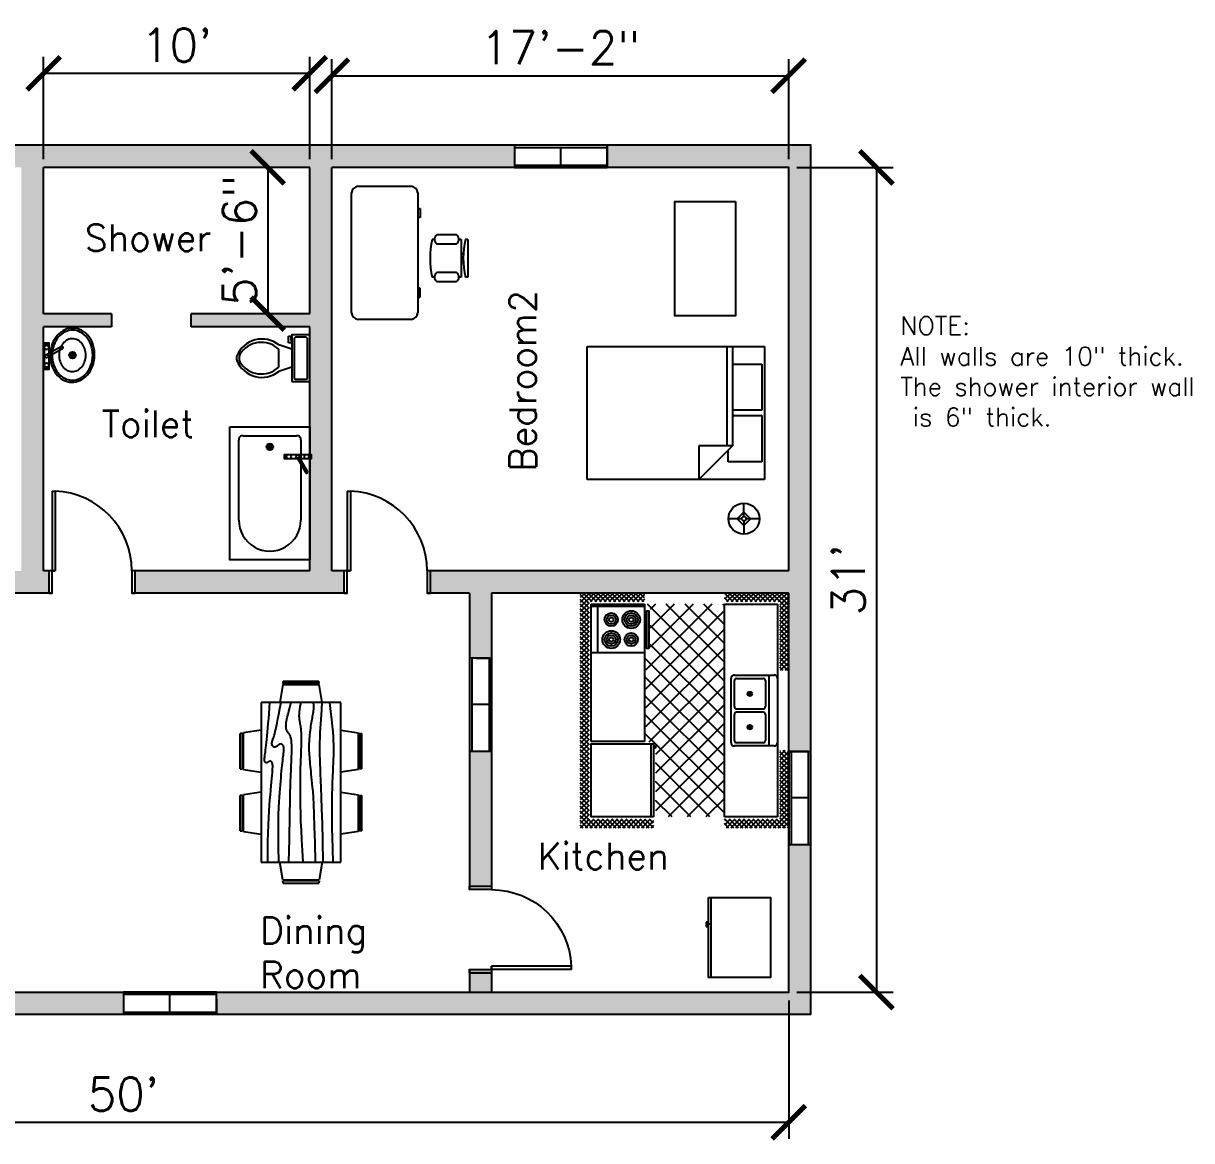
# Model space of a CAD drawing. Header units: inches. Extents: x 55 to 904, y 149 to 653.
# Drawn here: x 377 to 904, y 149 to 653 of the extents above; entities that cross this region are included whole.
import ezdxf

# ---------------------------------------------------------------- set-up
doc = ezdxf.new("R2010")
doc.units = ezdxf.units.IN
for name, color, linetype in [('Block', 4, 'Continuous'), ('Dim', 92, 'Continuous'), ('E-F-DOOR', 12, 'Continuous'), ('Hatches', 222, 'Continuous'), ('Text', 50, 'Continuous'), ('Window', 30, 'Continuous')]:
    doc.layers.add(name, color=color, linetype=linetype)
doc.styles.get("Standard").update_dxf_attribs({"font": 'simplex8.shx'})
doc.dimstyles.new('DIM', dxfattribs={"dimscale": 6, "dimtxt": 2.5, "dimasz": 2.5, "dimexe": 1.25, "dimexo": 0.625, "dimtad": 1, "dimlunit": 4, "dimtxsty": 'Standard', "dimblk": 'ARCHTICK', "dimcen": 2.5, "dimadec": 0, "dimazin": 0, "dimtfac": 1, "dimtmove": 0, "dimatfit": 3, "dimfxl": 1, "dimarcsym": 0})

# ---------------------------------------------------------------- blocks, each defined once
blk = doc.blocks.new('DR-36')
for p, q in [((0, 36), (0, 0)), ((0, 36), (1.5, 36)), ((1.5, 36), (1.5, 0)), ((0, 0), (1.5, 0))]:
    blk.add_line(p, q)
for points in [[(0, 0), (-1.5, 0), (-1.5, -10), (0, -10)], [(37.5, 0), (36, 0), (36, -10), (37.5, -10)]]:
    blk.add_lwpolyline(points, close=True)
blk.add_arc((0, 0), 36, 0, 87.6141)
blk = doc.blocks.new('window')
at = {"layer": 'Window'}
for p, q in [((-10.01, 41.91), (-10.01, 0)), ((-7, 41.91), (-10.01, 41.91)), ((-8.87, 41.91), (-8.87, 0)), ((-1, 41.91), (-7, 41.91)), ((-7, 41.91), (0, 41.91)), ((-1, 0), (-1, 41.91)), ((0, 0), (0, 41.91)), ((-1, 20.96), (-8.87, 20.96)), ((-10.01, 0), (0, 0))]:
    blk.add_line(p, q, dxfattribs=at)
blk = doc.blocks.new('Bath Tub - 26 x 60 in.')
for p, q in [((8, -18), (10, -18)), ((9, -17), (9, -19))]:
    blk.add_line(p, q)
blk.add_lwpolyline([(0, -36), (0, 0), (60, 0), (60, -36)], close=True)
for points in [[(6, -4), (42, -4)], [(4, -30), (4, -6)], [(42, -32), (6, -32)]]:
    blk.add_lwpolyline(points)
for radius in [1.5, 1]:
    blk.add_circle((9, -18), radius)
for centre, radius, start, end in [((5.75, -5.75), 1.77, 81.8699, 188.1301), ((42, -18), 14, 270, 90), ((5.75, -30.25), 1.77, 171.8699, 278.1301)]:
    blk.add_arc(centre, radius, start, end)
blk = doc.blocks.new('Toilet - top')
for p, q in [((9.5, -6), (9.5, -2)), ((-10, -8.5), (-8, -8.5)), ((-10, -9.5), (-10, -8.5)), ((-7, -9.5), (-10, -9.5)), ((-8, -8.5), (-8, -8)), ((-7, -8), (-7, -9.5)), ((-4, -8), (-6, -14)), ((4, -8), (6, -14)), ((4, -14), (-4, -14))]:
    blk.add_line(p, q)
blk.add_lwpolyline([(10.5, -8), (10.5, 0), (-10.5, 0), (-10.5, -8)], close=True)
for points in [[(-9.5, -2), (-9.5, -6)], [(8.5, -1), (-8.5, -1)], [(-8.5, -7), (8.5, -7)]]:
    blk.add_lwpolyline(points)
for centre, radius, start, end in [((-8.62, -1.88), 0.884, 81.8699, 188.1301), ((8.62, -1.88), 0.884, 351.8699, 98.1301), ((-8.62, -6.12), 0.884, 171.8699, 278.1301), ((8.62, -6.12), 0.884, 261.8699, 8.1301), ((3.52, -21.58), 12.17, 141.4691, 247.9714), ((4.2, -21.82), 11.33, 136.3677, 238.9468), ((-3.52, -21.58), 12.17, 292.0284, 38.5307), ((-4.2, -21.82), 11.33, 301.053, 43.6321), ((0, -27.88), 4, 245.7318, 294.2682), ((0, -29), 4, 254.8605, 285.1395)]:
    blk.add_arc(centre, radius, start, end)
blk = doc.blocks.new('Sink - Oval top')
for p, q in [((-1, 0), (1, 0)), ((0, 1), (0, -1))]:
    blk.add_line(p, q)
at = {"linetype": 'Continuous'}
for points in [[(-12.23, 0.39, 0.117634), (-11.46, -3.36, 0.104469), (-8.88, -6.8, 0.090016), (-5.08, -9.07, 0.08192), (-0.32, -10.02, 0.08192), (4.49, -9.38, 0.090016), (8.42, -7.36, 0.104469), (11.22, -4.09, 0.117634), (12.23, -0.39, 0.117634), (11.46, 3.36, 0.104469), (8.88, 6.8, 0.090016), (5.08, 9.07, 0.08192), (0.32, 10.02, 0.08192), (-4.49, 9.38, 0.090016), (-8.42, 7.36, 0.104469), (-11.22, 4.09, 0.117634)], [(-11.29, 0.16, 0.118622), (-10.52, -3.25, 0.104678), (-8.07, -6.36, 0.089562), (-4.54, -8.37, 0.081185), (-0.13, -9.15, 0.081185), (4.3, -8.49, 0.089562), (7.89, -6.58, 0.104678), (10.42, -3.55, 0.118622), (11.29, -0.16, 0.118622), (10.52, 3.25, 0.104678), (8.07, 6.36, 0.089562), (4.54, 8.37, 0.081185), (0.13, 9.15, 0.081185), (-4.3, 8.49, 0.089562), (-7.89, 6.58, 0.104678), (-10.42, 3.55, 0.118622)], [(-7.42, 0.08, 0.118283), (-6.91, -2.17, 0.104607), (-5.29, -4.21, 0.089718), (-2.97, -5.53, 0.081436), (-0.07, -6.04, 0.081436), (2.84, -5.59, 0.089718), (5.2, -4.33, 0.104607), (6.86, -2.32, 0.118283), (7.42, -0.08, 0.118283), (6.91, 2.17, 0.104607), (5.29, 4.21, 0.089718), (2.97, 5.53, 0.081436), (0.07, 6.04, 0.081436), (-2.84, 5.59, 0.089718), (-5.2, 4.33, 0.104607), (-6.86, 2.32, 0.118283)]]:
    blk.add_lwpolyline(points, format="xyb", close=True, dxfattribs=at)
for radius in [1.5, 1]:
    blk.add_circle((0, 0), radius)
blk = doc.blocks.new('Faucet - kit sink top')
for p, q in [((-5.5, -0.75), (-5.5, -1.25)), ((-4.94278, -0.75), (-5.5, -0.75)), ((-5.5, -1.25), (-4.94278, -1.25)), ((-0.14775, -1.7441), (3.56698, -8.1782)), ((4.43301, -7.6782), (0.71828, -1.2441)), ((4.94278, -0.75), (5.5, -0.75)), ((5.5, -1.25), (4.94278, -1.25)), ((5.5, -0.75), (5.5, -1.25))]:
    blk.add_line(p, q)
blk.add_lwpolyline([(-0.00587, -2), (-6, -2), (-6, 0), (6, 0), (6, -2), (1.15195, -2)])
for centre, radius in [((-4, -1), 1), ((4, -1), 1), ((0, -1), 0.75)]:
    blk.add_circle(centre, radius)
blk.add_arc((4, -7.9282), 0.5, 210, 30)
blk = doc.blocks.new('Refrigerator-2 door - 36 in top')
for p, q in [((0, -26.999999), (36, -26.999999)), ((11, -27.999999), (11, -28.999999)), ((11, -28.999999), (13, -28.999999)), ((12, -26.999999), (12, -28.999999)), ((13, -28.999999), (13, -27.999999))]:
    blk.add_line(p, q)
blk.add_lwpolyline([(0, -27.999999), (0, 0), (36, 0), (36, -27.999999)], close=True)
blk = doc.blocks.new('Kitchen Layout - 7 x 8 ft')
for p, q in [((-5, 81.32), (2.68, 89)), ((-5, 83.44), (0.56, 89)), ((-5, 85.56), (-1.56, 89)), ((-5, 87.68), (-3.68, 89)), ((-1, 84.97), (-5, 88.97)), ((-1, 82.85), (-5, 86.85)), ((-1, 80.73), (-5, 84.73)), ((1.09, 85), (-2.91, 89)), ((3.21, 85), (-0.79, 89)), ((0.81, 85), (4.81, 89)), ((5.34, 85), (1.34, 89)), ((2.93, 85), (6.93, 89)), ((7.46, 85), (3.46, 89)), ((5.05, 85), (9.05, 89)), ((9.58, 85), (5.58, 89)), ((7.17, 85), (11.17, 89)), ((11.7, 85), (7.7, 89)), ((9.29, 85), (13.29, 89)), ((13.82, 85), (9.82, 89)), ((11.41, 85), (15.41, 89)), ((15.94, 85), (11.94, 89)), ((13.53, 85), (17.53, 89)), ((18.06, 85), (14.06, 89)), ((15.65, 85), (19.65, 89)), ((20.18, 85), (16.18, 89)), ((17.78, 85), (21.78, 89)), ((22.31, 85), (18.31, 89)), ((19.9, 85), (23.9, 89)), ((24.43, 85), (20.43, 89)), ((22.02, 85), (26.02, 89)), ((26.55, 85), (22.55, 89)), ((24.14, 85), (28.14, 89)), ((28.67, 85), (24.67, 89)), ((26.26, 85), (30.26, 89)), ((30.79, 85), (26.79, 89)), ((28.38, 85), (32.38, 89)), ((32.91, 85), (28.91, 89)), ((30.5, 85), (34.5, 89)), ((35.03, 85), (31.03, 89)), ((32.63, 85), (36.63, 89)), ((37.16, 85), (33.16, 89)), ((34.75, 85), (38.75, 89)), ((39.28, 85), (35.28, 89)), ((36.87, 85), (40.87, 89)), ((41.4, 85), (37.4, 89)), ((38.99, 85), (42.99, 89)), ((43.52, 85), (39.52, 89)), ((41.11, 85), (45.11, 89)), ((45.64, 85), (41.64, 89)), ((43.23, 85), (47.23, 89)), ((47.76, 85), (43.76, 89)), ((45.35, 85), (49.35, 89)), ((49.88, 85), (45.88, 89)), ((47.47, 85), (51.47, 89)), ((52, 85), (48, 89)), ((49.6, 85), (53.6, 89)), ((54.13, 85), (50.13, 89)), ((51.72, 85), (55.72, 89)), ((56.25, 85), (52.25, 89)), ((53.84, 85), (57.84, 89)), ((58.37, 85), (54.37, 89)), ((55.96, 85), (59.96, 89)), ((60.49, 85), (56.49, 89)), ((58.08, 85), (62.08, 89)), ((62.61, 85), (58.61, 89)), ((60.2, 85), (64.2, 89)), ((64.73, 85), (60.73, 89)), ((62.32, 85), (66.32, 89)), ((66.85, 85), (62.85, 89)), ((64.45, 85), (68.45, 89)), ((68.97, 85), (64.97, 89)), ((66.57, 85), (70.57, 89)), ((71.1, 85), (67.1, 89)), ((68.69, 85), (72.69, 89)), ((73.22, 85), (69.22, 89)), ((70.81, 85), (74.81, 89)), ((75.34, 85), (71.34, 89)), ((72.93, 85), (76.93, 89)), ((77.46, 85), (73.46, 89)), ((75.05, 85), (79.05, 89)), ((79.58, 85), (75.58, 89)), ((77.17, 85), (81.17, 89)), ((81.7, 85), (77.7, 89)), ((79.29, 85), (83.29, 89)), ((83.82, 85), (79.82, 89)), ((81.42, 85), (85.42, 89)), ((85.95, 85), (81.95, 89)), ((83.54, 85), (87.54, 89)), ((88.07, 85), (84.07, 89)), ((85.66, 85), (89.66, 89)), ((90.19, 85), (86.19, 89)), ((87.78, 85), (91.78, 89)), ((92.31, 85), (88.31, 89)), ((89.9, 85), (93.9, 89)), ((94.43, 85), (90.43, 89)), ((92.02, 85), (96.02, 89)), ((96.55, 85), (92.55, 89)), ((94.14, 85), (98.14, 89)), ((101, 82.67), (94.67, 89)), ((96.27, 85), (100.27, 89)), ((101, 84.79), (96.79, 89)), ((97, 83.61), (101, 87.61)), ((97, 81.49), (101, 85.49)), ((101, 80.55), (97, 84.55)), ((101, 86.92), (98.92, 89)), ((-5, 79.19), (-1, 83.19)), ((-1, 78.61), (-5, 82.61)), ((-5, 77.07), (-1, 81.07)), ((-1, 76.49), (-5, 80.49)), ((34, 84), (96, 84)), ((34, 60), (34, 84)), ((74, 81), (95, 81)), ((96, 84), (96, 60)), ((97, 79.37), (101, 83.37)), ((101, 78.43), (97, 82.43)), ((97, 77.25), (101, 81.25)), ((101, 76.31), (97, 80.31)), ((97, 75.13), (101, 79.13)), ((-5, 74.95), (-1, 78.95)), ((-1, 74.36), (-5, 78.36)), ((-5, 72.83), (-1, 76.83)), ((-1, 72.24), (-5, 76.24)), ((-5, 70.71), (-1, 74.71)), ((-1, 70.12), (-5, 74.12)), ((101, 74.19), (97, 78.19)), ((97, 73.01), (101, 77.01)), ((101, 72.07), (97, 76.07)), ((97, 70.89), (101, 74.89)), ((101, 69.95), (97, 73.95)), ((-5, 68.59), (-1, 72.59)), ((-1, 68), (-5, 72)), ((-5, 66.47), (-1, 70.47)), ((-1, 65.88), (-5, 69.88)), ((97, 68.76), (101, 72.76)), ((101, 67.82), (97, 71.82)), ((97, 66.64), (101, 70.64)), ((101, 65.7), (97, 69.7)), ((97, 64.52), (101, 68.52)), ((-5, 64.35), (-1, 68.35)), ((-1, 63.76), (-5, 67.76)), ((-5, 62.22), (-1, 66.22)), ((-1, 61.64), (-5, 65.64)), ((-5, 60.1), (-1, 64.1)), ((-1, 59.52), (-5, 63.52)), ((101, 63.58), (97, 67.58)), ((97, 62.4), (101, 66.4)), ((101, 61.46), (97, 65.46)), ((97, 60.28), (101, 64.28)), ((100.34, 60), (97, 63.34)), ((-5, 57.98), (-1, 61.98)), ((-1, 57.39), (-5, 61.39)), ((-1.73, 56), (-5, 59.27)), ((-4.86, 56), (-1, 59.86)), ((10.4, 24), (45.9, 59.5)), ((18.88, 24), (54.38, 59.5)), ((27.37, 24), (62.87, 59.5)), ((33.03, 55.11), (37.41, 59.5)), ((67.71, 24), (33.68, 58.04)), ((96, 60), (34, 60)), ((35.85, 24), (71.35, 59.5)), ((76.2, 24), (40.7, 59.5)), ((84.68, 24), (49.18, 59.5)), ((93.17, 24), (57.67, 59.5)), ((61.31, 24), (96, 58.69)), ((96, 29.65), (66.15, 59.5)), ((80, 60), (80, 59)), ((82, 59), (82, 60)), ((87, 59), (87, 60)), ((89, 60), (89, 59)), ((98.22, 60), (97, 61.22)), ((98.84, 60), (101, 62.16)), ((100.96, 60), (101, 60.04)), ((-3.85, 56), (-5, 57.15)), ((-2.74, 56), (-1, 57.74)), ((0, 57), (33, 57)), ((0, 30.57), (24.43, 55)), ((0, 39.06), (15.94, 55)), ((0, 47.54), (7.46, 55)), ((1.91, 24), (32.91, 55)), ((33.77, 24), (2.77, 55)), ((42.26, 24), (11.26, 55)), ((50.74, 24), (19.74, 55)), ((59.23, 24), (28.23, 55)), ((31, 55), (31, 56)), ((32, 55), (31, 55)), ((32, 56), (32, 55)), ((44.34, 24), (77.84, 57.5)), ((52.82, 24), (86.32, 57.5)), ((96, 38.14), (76.64, 57.5)), ((96, 46.63), (85.13, 57.5)), ((96, 55.11), (93.57, 57.54)), ((25.29, 24), (0, 49.29)), ((69.79, 24), (96, 50.21)), ((16.8, 24), (0, 40.8)), ((78.28, 24), (96, 41.72)), ((8.32, 24), (0, 32.32)), ((86.76, 24), (96, 33.24)), ((-5, 21.92), (-2.92, 24)), ((-5, 19.8), (-1, 23.8)), ((-1, 19.21), (-5, 23.21)), ((-5, 17.68), (-1, 21.68)), ((-1, 17.09), (-5, 21.09)), ((-1, 21.33), (-3.67, 24)), ((-1, 23.45), (-1.55, 24)), ((0, 24), (96, 24)), ((0, 0), (0, 24)), ((95.25, 24), (96, 24.75)), ((96, 24), (96, 0)), ((97, 22.1), (98.9, 24)), ((97, 19.97), (101, 23.97)), ((101, 19.03), (97, 23.03)), ((97, 17.85), (101, 21.85)), ((101, 21.16), (98.16, 24)), ((101, 23.28), (100.28, 24)), ((-5, 15.55), (-1, 19.55)), ((-1, 14.97), (-5, 18.97)), ((-5, 13.43), (-1, 17.43)), ((-1, 12.85), (-5, 16.85)), ((47.25, 6.5), (47.25, 18.5)), ((48.75, 18.5), (48.75, 6.5)), ((101, 16.91), (97, 20.91)), ((97, 15.73), (101, 19.73)), ((101, 14.79), (97, 18.79)), ((97, 13.61), (101, 17.61)), ((101, 12.67), (97, 16.67)), ((-5, 11.31), (-1, 15.31)), ((-1, 10.73), (-5, 14.73)), ((-5, 9.19), (-1, 13.19)), ((-1, 8.6), (-5, 12.6)), ((-5, 7.07), (-1, 11.07)), ((97, 11.49), (101, 15.49)), ((101, 10.55), (97, 14.55)), ((97, 9.37), (101, 13.37)), ((101, 8.43), (97, 12.43)), ((97, 7.25), (101, 11.25)), ((-1, 6.48), (-5, 10.48)), ((-5, 4.95), (-1, 8.95)), ((-1, 4.36), (-5, 8.36)), ((-5, 2.83), (-1, 6.83)), ((-1, 2.24), (-5, 6.24)), ((101, 6.31), (97, 10.31)), ((97, 5.12), (101, 9.12)), ((101, 4.18), (97, 8.18)), ((97, 3), (101, 7)), ((101, 2.06), (97, 6.06)), ((-5, 0.71), (-1, 4.71)), ((-1, 0.12), (-5, 4.12)), ((-5, -1.42), (-1, 2.58)), ((2, -5), (-5, 2)), ((-5, -3.54), (-1, 0.46)), ((96, 0), (0, 0)), ((64, 4), (32, 4)), ((93.24, -5), (101, 2.76)), ((95.36, -5), (101, 0.64)), ((97, 0.88), (101, 4.88)), ((101, -0.06), (97, 3.94)), ((101, -2.18), (97, 1.82)), ((-0.12, -5), (-5, -0.12)), ((-2.25, -5), (-5, -2.25)), ((-4.37, -5), (-5, -4.37)), ((-4.34, -5), (-0.34, -1)), ((-2.22, -5), (1.78, -1)), ((-0.1, -5), (3.9, -1)), ((4.12, -5), (0.12, -1)), ((2.02, -5), (6.02, -1)), ((6.24, -5), (2.24, -1)), ((4.14, -5), (8.14, -1)), ((8.36, -5), (4.36, -1)), ((6.27, -5), (10.27, -1)), ((10.48, -5), (6.48, -1)), ((8.39, -5), (12.39, -1)), ((12.6, -5), (8.6, -1)), ((10.51, -5), (14.51, -1)), ((14.73, -5), (10.73, -1)), ((12.63, -5), (16.63, -1)), ((16.85, -5), (12.85, -1)), ((14.75, -5), (18.75, -1)), ((18.97, -5), (14.97, -1)), ((16.87, -5), (20.87, -1)), ((21.09, -5), (17.09, -1)), ((18.99, -5), (22.99, -1)), ((23.21, -5), (19.21, -1)), ((21.11, -5), (25.11, -1)), ((25.33, -5), (21.33, -1)), ((23.24, -5), (27.24, -1)), ((27.45, -5), (23.45, -1)), ((25.36, -5), (29.36, -1)), ((29.57, -5), (25.57, -1)), ((27.48, -5), (30, -2.48)), ((30, -3.3), (27.7, -1)), ((29.6, -5), (30, -4.6)), ((30, -1.18), (29.82, -1)), ((66, -2.54), (67.54, -1)), ((66, -4.66), (69.66, -1)), ((69.88, -5), (66, -1.12)), ((67.76, -5), (66, -3.24)), ((67.78, -5), (71.78, -1)), ((72, -5), (68, -1)), ((69.9, -5), (73.9, -1)), ((74.12, -5), (70.12, -1)), ((72.03, -5), (76.03, -1)), ((76.24, -5), (72.24, -1)), ((74.15, -5), (78.15, -1)), ((78.36, -5), (74.36, -1)), ((76.27, -5), (80.27, -1)), ((80.49, -5), (76.49, -1)), ((78.39, -5), (82.39, -1)), ((82.61, -5), (78.61, -1)), ((80.51, -5), (84.51, -1)), ((84.73, -5), (80.73, -1)), ((82.63, -5), (86.63, -1)), ((86.85, -5), (82.85, -1)), ((84.75, -5), (88.75, -1)), ((88.97, -5), (84.97, -1)), ((86.88, -5), (90.88, -1)), ((91.09, -5), (87.09, -1)), ((89, -5), (93, -1)), ((93.21, -5), (89.21, -1)), ((91.12, -5), (95.12, -1)), ((95.34, -5), (91.34, -1)), ((97.46, -5), (93.46, -1)), ((99.58, -5), (95.58, -1)), ((101, -4.3), (97, -0.3)), ((97.48, -5), (101, -1.48)), ((99.6, -5), (101, -3.6))]:
    blk.add_line(p, q)
for points in [[(0, 56), (0, 84), (33, 84), (33, 56)], [(74, 60), (74, 84), (95, 84), (95, 60)], [(76, 58), (76, 59), (93, 59), (93, 58)]]:
    blk.add_lwpolyline(points, close=True)
for points in [[(32, 1.5), (32, 19.5)], [(33.5, 21), (62.5, 21)], [(33.5, 6.5), (33.5, 18.5)], [(34.5, 19.5), (46.25, 19.5)], [(49.75, 19.5), (61.5, 19.5)], [(62.5, 18.5), (62.5, 6.5)], [(64, 19.5), (64, 1.5)], [(46.25, 5.5), (34.5, 5.5)], [(61.5, 5.5), (49.75, 5.5)], [(62.5, 0), (33.5, 0)]]:
    blk.add_lwpolyline(points)
for centre, radius in [((80, 75), 4), ((80, 75), 3), ((80, 75), 2), ((80, 75), 1), ((89, 75), 3), ((89, 75), 2), ((89, 75), 1), ((80, 66), 3), ((89, 66), 4), ((89, 66), 3), ((80, 66), 2), ((80, 66), 1), ((89, 66), 2), ((89, 66), 1), ((40.5, 12.5), 1), ((40.5, 12.5), 0.5), ((55.5, 12.5), 1), ((55.5, 12.5), 0.5)]:
    blk.add_circle(centre, radius)
for centre, radius, start, end in [((33.5, 19.5), 1.5, 90, 180), ((34.5, 18.5), 1, 90, 180), ((46.25, 18.5), 1, 0, 90), ((49.75, 18.5), 1, 90, 180), ((61.5, 18.5), 1, 0, 90), ((62.5, 19.5), 1.5, 0, 90), ((34.5, 6.5), 1, 180, 270), ((46.25, 6.5), 1, 270, 0), ((49.75, 6.5), 1, 180, 270), ((61.5, 6.5), 1, 270, 0), ((33.5, 1.5), 1.5, 180, 270), ((62.5, 1.5), 1.5, 270, 0)]:
    blk.add_arc(centre, radius, start, end)
blk = doc.blocks.new('Dining Set - 36 x 72 in.')
at = {"linetype": 'Continuous'}
for p, q in [((-22, 27.5), (-22.1562, 26.50042)), ((-5.8416, 26.5), (-22.1534, 26.5)), ((-22, 27.5), (-6, 27.5)), ((-5.8437, 26.49966), (-6, 27.5)), ((6, 27.5), (5.8438, 26.50042)), ((22.1584, 26.5), (5.8466, 26.5)), ((6, 27.5), (22, 27.5)), ((22.1563, 26.49966), (22, 27.5)), ((-22.2343, 26.00059), (-23.4847, 17.99762)), ((-22.2304, 26), (-5.7608, 26)), ((-4.5152, 17.99762), (-5.7655, 25.99926)), ((5.7657, 26.00059), (4.5153, 17.99762)), ((5.7696, 26), (22.2392, 26)), ((23.4848, 17.99762), (22.2345, 25.99926)), ((36, 18), (-36, 18)), ((-36, 18), (-36, -18)), ((36, -18), (36, 18)), ((-45.5, 8), (-44.5004, 8.15617)), ((-45.5, 8), (-45.5, -8)), ((-44.5, -8.15843), (-44.5, 8.15338)), ((-44.0006, 8.23428), (-35.9976, 9.48474)), ((-44, 8.23041), (-44, -8.23915)), ((44.0006, 8.23428), (35.9976, 9.48474)), ((44, 8.23041), (44, -8.23915)), ((44.5, -8.15843), (44.5, 8.15338)), ((45.5, 8), (44.5005, 8.15617)), ((45.5, 8), (45.5, -8)), ((-44.4997, -8.15631), (-45.5, -8)), ((-35.9976, -9.48476), (-43.9993, -8.2345)), ((35.9976, -9.48476), (43.9993, -8.2345)), ((44.4997, -8.15631), (45.5, -8)), ((-36, -18), (36, -18)), ((-22.2343, -26.0006), (-23.4847, -17.99762)), ((-4.5152, -17.99762), (-5.7655, -25.99928)), ((5.7657, -26.0006), (4.5153, -17.99762)), ((23.4848, -17.99762), (22.2345, -25.99928)), ((-22.2304, -26), (-5.7608, -26)), ((5.7696, -26), (22.2392, -26)), ((-22, -27.5), (-22.1562, -26.50044)), ((-5.8416, -26.5), (-22.1534, -26.5)), ((-22, -27.5), (-6, -27.5)), ((-5.8437, -26.49967), (-6, -27.5)), ((6, -27.5), (5.8438, -26.50044)), ((22.1584, -26.5), (5.8466, -26.5)), ((6, -27.5), (22, -27.5)), ((22.1563, -26.49967), (22, -27.5))]:
    blk.add_line(p, q, dxfattribs=at)
for points in [[(-36, 15), (-31.1772, 14.97754), (-26.8079, 14.91406), (-22.8538, 14.81543), (-19.276, 14.6875), (-16.0362, 14.53613), (-13.0957, 14.36718), (-10.4159, 14.18652), (-7.9583, 14), (-5.6904, 13.81315), (-3.6035, 13.63021), (-1.6954, 13.45508), (0.0365, 13.29166), (1.5945, 13.14388), (2.9811, 13.01562), (4.1988, 12.9108), (5.25, 12.83333), (6.1393, 12.78613), (6.8802, 12.76823), (7.4883, 12.77767), (7.9792, 12.8125), (8.3685, 12.87077), (8.6719, 12.95052), (8.9049, 13.0498), (9.0833, 13.16666), (9.2205, 13.29899), (9.3216, 13.44401), (9.3895, 13.59879), (9.4271, 13.76041), (9.4373, 13.92594), (9.4232, 14.09245), (9.3875, 14.257), (9.3333, 14.41666), (9.2638, 14.56917), (9.1836, 14.71484), (9.0975, 14.85465), (9.0104, 14.98958), (8.9272, 15.1206), (8.8529, 15.2487), (8.7922, 15.37483), (8.75, 15.5), (8.7305, 15.62467), (8.7344, 15.74739), (8.7617, 15.86621), (8.8125, 15.97916), (8.8867, 16.08431), (8.9844, 16.17968), (9.1055, 16.26334), (9.25, 16.33333), (9.4189, 16.38802), (9.6172, 16.42708), (9.8506, 16.45052), (10.125, 16.45833), (10.4463, 16.45052), (10.8203, 16.42708), (11.2529, 16.38802), (11.75, 16.33333), (12.3184, 16.26318), (12.9694, 16.17838), (13.7151, 16.07991), (14.5677, 15.96875), (15.5395, 15.84586), (16.6426, 15.71224), (17.8893, 15.56884), (19.2917, 15.41666), (20.859, 15.25667), (22.5879, 15.08984), (24.4721, 14.91715), (26.5052, 14.73958), (28.6809, 14.5581), (30.9929, 14.3737), (33.4347, 14.18733), (36, 14)], [(-36, 10), (-28.9766, 10.14274), (-23.1725, 10.20442), (-18.4241, 10.19775), (-14.5677, 10.13541), (-11.4399, 10.03011), (-8.877, 9.89453), (-6.7154, 9.74137), (-4.7917, 9.58333), (-2.9698, 9.43082), (-1.2246, 9.28515), (0.4415, 9.14534), (2.026, 9.01041), (3.5266, 8.87939), (4.9408, 8.7513), (6.266, 8.62516), (7.5, 8.5), (8.6411, 8.37549), (9.6914, 8.2539), (10.6538, 8.13818), (11.5312, 8.03125), (12.3267, 7.93603), (13.043, 7.85547), (13.6831, 7.79248), (14.25, 7.75), (14.7471, 7.7303), (15.1797, 7.73307), (15.5537, 7.75732), (15.875, 7.80208), (16.1494, 7.86637), (16.3828, 7.94922), (16.5811, 8.04964), (16.75, 8.16666), (16.8944, 8.29915), (17.0143, 8.44531), (17.1089, 8.60319), (17.1771, 8.77083), (17.218, 8.94629), (17.2305, 9.1276), (17.2137, 9.31282), (17.1667, 9.5), (17.0895, 9.6875), (16.987, 9.875), (16.8649, 10.0625), (16.7292, 10.25), (16.5856, 10.4375), (16.4401, 10.625), (16.2985, 10.8125), (16.1667, 11), (16.05, 11.18733), (15.9518, 11.3737), (15.8752, 11.5581), (15.8229, 11.73958), (15.798, 11.91715), (15.8034, 12.08984), (15.842, 12.25667), (15.9167, 12.41666), (16.0295, 12.56836), (16.1784, 12.70833), (16.3605, 12.83268), (16.5729, 12.9375), (16.8127, 13.01888), (17.0768, 13.07291), (17.3625, 13.0957), (17.6667, 13.08333), (17.9894, 13.03312), (18.3418, 12.94726), (18.7382, 12.82918), (19.1927, 12.68229), (19.7195, 12.51001), (20.3327, 12.31575), (21.0465, 12.10294), (21.875, 11.875), (22.8357, 11.63354), (23.959, 11.37304), (25.2786, 11.08618), (26.8282, 10.76562), (28.6414, 10.40405), (30.752, 9.99414), (33.1936, 9.52856), (36, 9)], [(-36, 5.5), (-30.7157, 5.3348), (-26.069, 5.20963), (-21.9946, 5.11767), (-18.4271, 5.05208), (-15.3009, 5.00602), (-12.5508, 4.97265), (-10.1112, 4.94515), (-7.9167, 4.91666), (-5.909, 4.88167), (-4.0586, 4.83984), (-2.3429, 4.79215), (-0.7396, 4.73958), (0.7739, 4.6831), (2.22, 4.6237), (3.6213, 4.56233), (5, 4.5), (6.373, 4.43782), (7.7344, 4.3776), (9.0723, 4.32129), (10.375, 4.27083), (11.6309, 4.22819), (12.8281, 4.19531), (13.9551, 4.17415), (15, 4.16666), (15.954, 4.17448), (16.819, 4.19791), (17.6001, 4.23698), (18.3021, 4.29166), (18.9299, 4.36198), (19.4883, 4.44791), (19.9823, 4.54948), (20.4167, 4.66666), (20.7969, 4.79899), (21.1302, 4.94401), (21.4245, 5.09879), (21.6875, 5.26041), (21.9271, 5.42594), (22.1511, 5.59245), (22.3672, 5.757), (22.5834, 5.91666), (22.8065, 6.06868), (23.0404, 6.21093), (23.2879, 6.34147), (23.5521, 6.45833), (23.8358, 6.55957), (24.142, 6.64323), (24.4735, 6.70735), (24.8334, 6.75), (25.2235, 6.76969), (25.642, 6.76692), (26.0858, 6.74267), (26.5521, 6.69791), (27.0379, 6.63362), (27.5404, 6.55078), (28.0565, 6.45036), (28.5834, 6.33333), (29.1242, 6.19987), (29.7071, 6.04687), (30.3661, 5.87044), (31.1354, 5.66666), (32.0493, 5.43164), (33.142, 5.16146), (34.4475, 4.85221), (36, 4.5)], [(-36, -1), (-30.7915, -0.6591), (-26.0195, -0.38216), (-21.6519, -0.16284), (-17.6563, 0.00521), (-14.0005, 0.12833), (-10.6523, 0.21289), (-7.5796, 0.26522), (-4.75, 0.29166), (-2.134, 0.29793), (0.2878, 0.28711), (2.5317, 0.26163), (4.6146, 0.22396), (6.5529, 0.17651), (8.3633, 0.12174), (10.0623, 0.06209), (11.6667, 0), (13.1899, -0.06201), (14.6341, -0.1211), (15.9982, -0.17432), (17.2813, -0.21875), (18.4823, -0.25147), (19.6003, -0.26953), (20.6343, -0.27002), (21.5834, -0.25), (22.4481, -0.20768), (23.2357, -0.14584), (23.9549, -0.06836), (24.6146, 0.02083), (25.2235, 0.11784), (25.7904, 0.21875), (26.3241, 0.31966), (26.8334, 0.41666), (27.3265, 0.50618), (27.8099, 0.58593), (28.2894, 0.65397), (28.7709, 0.70833), (29.2601, 0.74707), (29.763, 0.76823), (30.2855, 0.76985), (30.8334, 0.75), (31.4088, 0.70784), (31.9994, 0.64713), (32.589, 0.57275), (33.1615, 0.48958), (33.7008, 0.4025), (34.1908, 0.3164), (34.6153, 0.23616), (34.9584, 0.16666), (35.2099, 0.11165), (35.3848, 0.07031), (35.504, 0.04069), (35.5886, 0.02083), (35.6594, 0.00879), (35.7377, 0.0026), (35.8442, 0.00032), (36, 0)], [(-36, -6.5), (-27.1843, -6.31267), (-20.084, -6.1263), (-14.469, -5.9419), (-10.1094, -5.76042), (-6.7752, -5.58285), (-4.2363, -5.41016), (-2.2629, -5.24333), (-0.625, -5.08334), (0.8708, -4.93099), (2.2715, -4.78646), (3.5872, -4.64974), (4.8281, -4.52084), (6.0046, -4.39974), (7.127, -4.28646), (8.2053, -4.18099), (9.25, -4.08334), (10.2705, -3.99382), (11.2734, -3.91407), (12.2647, -3.84603), (13.25, -3.79167), (14.2354, -3.75293), (15.2266, -3.73177), (16.2295, -3.73015), (17.25, -3.75), (18.2912, -3.79248), (19.3451, -3.85547), (20.4009, -3.93604), (21.4479, -4.03125), (22.4754, -4.13819), (23.4727, -4.25391), (24.4289, -4.37549), (25.3334, -4.5), (26.1785, -4.62492), (26.9694, -4.74935), (27.7145, -4.87281), (28.4219, -4.99479), (29.1, -5.11483), (29.7572, -5.23242), (30.4016, -5.34709), (31.0417, -5.45834), (31.6837, -5.56437), (32.3262, -5.65821), (32.9658, -5.73153), (33.599, -5.77604), (34.2224, -5.78345), (34.8327, -5.74545), (35.4264, -5.65373), (36, -5.5)], [(-36, -10), (-26.4022, -9.81299), (-18.4675, -9.62891), (-11.9839, -9.45069), (-6.7396, -9.28125), (-2.5226, -9.12354), (0.8789, -8.98047), (3.6769, -8.85498), (6.0833, -8.75), (8.2767, -8.66765), (10.3021, -8.60677), (12.1712, -8.56543), (13.8958, -8.54167), (15.4876, -8.53353), (16.9583, -8.53907), (18.3197, -8.55632), (19.5834, -8.58334), (20.7616, -8.61841), (21.8685, -8.66081), (22.9188, -8.71004), (23.9271, -8.76563), (24.9081, -8.82707), (25.8763, -8.89388), (26.8465, -8.96558), (27.8334, -9.04167), (28.8474, -9.12118), (29.8828, -9.20117), (30.93, -9.27824), (31.9792, -9.34896), (33.0205, -9.40991), (34.0443, -9.45768), (35.0407, -9.48885), (36, -9.5)], [(-36, -14.5), (-30.0881, -14.33513), (-25.0332, -14.21224), (-20.7312, -14.12647), (-17.0781, -14.07292), (-13.97, -14.04671), (-11.3027, -14.04297), (-8.9724, -14.05681), (-6.875, -14.08334), (-4.9224, -14.11833), (-3.0905, -14.16016), (-1.3709, -14.20785), (0.2448, -14.26042), (1.7647, -14.3169), (3.1973, -14.3763), (4.5507, -14.43767), (5.8333, -14.5), (7.0554, -14.5621), (8.235, -14.62175), (9.3922, -14.67652), (10.5469, -14.72396), (11.7192, -14.76164), (12.929, -14.78711), (14.1965, -14.79794), (15.5417, -14.79167), (16.9933, -14.76424), (18.6152, -14.70508), (20.4804, -14.60197), (22.6615, -14.44271), (25.2312, -14.21509), (28.2624, -13.9069), (31.8277, -13.50594), (36, -13)]]:
    blk.add_lwpolyline(points, dxfattribs=at)
blk = doc.blocks.new('Bed - Queen')
at = {"linetype": 'Continuous'}
for p, q in [((0, -80.00003), (0, 0)), ((0, 0), (59.99999, 0)), ((59.99999, 0), (59.99999, -80.00003)), ((7.99999, -1.2), (28.79998, -1.2)), ((7.99999, -14.4), (7.99999, -1.2)), ((28.79998, -1.2), (28.79998, -14.4)), ((31.19999, -1.2), (51.99999, -1.2)), ((31.19999, -14.4), (31.19999, -1.2)), ((51.99999, -1.2), (51.99999, -16.4)), ((0, -14.4), (44.8, -14.4)), ((59.99999, -29.6), (44.8, -14.4)), ((44.8, -14.4), (44.8, -29.6)), ((44.8, -16.8), (0, -16.8)), ((51.99999, -16.4), (46.79936, -16.4)), ((44.8, -29.6), (59.99999, -29.6)), ((59.99999, -80.00003), (0, -80.00003))]:
    blk.add_line(p, q, dxfattribs=at)
blk = doc.blocks.new('Lamp - Table')
at = {"linetype": 'Continuous'}
for p, q in [((0, 7), (0, 1)), ((-1, 0), (-7, 0)), ((0, 3), (-3, 0)), ((-3, 0), (0, -3)), ((3, 0), (0, 3)), ((0, -3), (3, 0)), ((1, 0), (7, 0)), ((0, -1), (0, -7))]:
    blk.add_line(p, q, dxfattribs=at)
for radius in [7, 1]:
    blk.add_circle((0, 0), radius, dxfattribs=at)
blk = doc.blocks.new('Chair - Desk')
at = {"linetype": 'Continuous'}
for p, q in [((-8.5, 0), (-8.5, -1)), ((-8.5, 0), (8.5, 0)), ((8.5, 0), (8.5, -1)), ((-10.5, -5), (-10.5, -14)), ((-8.5, -3), (-8.5, -4)), ((-8.5, -3), (8.5, -3)), ((-6.5, -14), (-6.5, -5)), ((-2, -3), (-2, -1.9355)), ((2, -1.9576), (2, -3)), ((6.5, -5), (6.5, -14)), ((8.5, -3), (8.5, -4)), ((10.5, -14), (10.5, -5)), ((-8.5, -15), (-8.5, -16)), ((8.5, -15), (8.5, -16))]:
    blk.add_line(p, q, dxfattribs=at)
for centre, radius, start, end in [((-8.5, -6.5), 2.5, 36.8699, 143.1301), ((0, 34.625), 36.625, 256.5803, 283.4197), ((8.5, -6.5), 2.5, 36.8699, 143.1301), ((-8.5, -12.5), 2.5, 216.8699, 323.1301), ((8.5, -12.5), 2.5, 216.8699, 323.1301), ((0, 19.625), 36.625, 256.5803, 283.4197)]:
    blk.add_arc(centre, radius, start, end, dxfattribs=at)
blk = doc.blocks.new('Desk - 30 x 60 in.')
at = {"linetype": 'Continuous'}
for p, q in [((-26.999995, 0), (26.999995, 0)), ((-29.999995, -27), (-29.999995, -3)), ((29.999995, -3), (29.999995, -27)), ((26.999995, -30), (-26.999995, -30)), ((-20.000005, -30), (-20.000005, -31)), ((-20.000005, -31), (-16.000005, -31)), ((-16.000005, -31), (-16.000005, -30)), ((15.999995, -31), (15.999995, -30)), ((19.999995, -31), (15.999995, -31)), ((19.999995, -30), (19.999995, -31))]:
    blk.add_line(p, q, dxfattribs=at)
for centre, start, end in [((-26.499995, -3.5), 98.1301, 171.8699), ((26.499995, -3.5), 8.130102, 81.8699), ((-26.499995, -26.5), 188.1301, 261.8699), ((26.499995, -26.5), 278.1301, 351.8699)]:
    blk.add_arc(centre, 3.535534, start, end, dxfattribs=at)
blk = doc.blocks.new('_ArchTick')
at = {"color": 0, "linetype": 'ByBlock', "const_width": 0.15}
blk.add_lwpolyline([(-0.5, -0.5), (0.5, 0.5)], dxfattribs=at)
blk = doc.blocks.new('*D24')
at = {"layer": 'Defpoints', "color": 0, "transparency": 16777216}
for p in [(722.2, 588.22), (722.2, 216.22), (761.78, 216.22)]:
    blk.add_point(p, dxfattribs=at)
at = {"layer": 'Dim', "color": 0, "lineweight": -2, "transparency": 16777216}
for p, q in [((725.95, 588.22), (769.28, 588.22)), ((761.78, 588.22), (761.78, 216.22)), ((725.95, 216.22), (769.28, 216.22))]:
    blk.add_line(p, q, dxfattribs=at)
at = {"layer": 'Dim', "color": 0, "lineweight": -2, "transparency": 16777216, "xscale": 15, "yscale": 15, "zscale": 15}
for p, rotation in [((761.78, 588.22), 90), ((761.78, 216.22), 270)]:
    blk.add_blockref('_ArchTick', p, dxfattribs=dict(at, rotation=rotation))
at = {"layer": 'Dim', "color": 0, "transparency": 16777216, "insert": (749.1, 402.22), "char_height": 15, "attachment_point": 5, "rotation": 90}
blk.add_mtext("31'", dxfattribs=at)
blk = doc.blocks.new('*D25')
at = {"layer": 'Defpoints', "color": 0, "transparency": 16777216}
for p in [(722.2, 629.52), (516.2, 588.22), (722.2, 588.22)]:
    blk.add_point(p, dxfattribs=at)
at = {"layer": 'Dim', "color": 0, "lineweight": -2, "transparency": 16777216}
for p, q in [((516.2, 591.97), (516.2, 637.02)), ((722.2, 591.97), (722.2, 637.02)), ((516.2, 629.52), (722.2, 629.52))]:
    blk.add_line(p, q, dxfattribs=at)
at = {"layer": 'Dim', "color": 0, "lineweight": -2, "transparency": 16777216, "xscale": 15, "yscale": 15, "zscale": 15, "rotation": 180}
blk.add_blockref('_ArchTick', (516.2, 629.52), dxfattribs=at)
at = {"layer": 'Dim', "color": 0, "lineweight": -2, "transparency": 16777216, "xscale": 15, "yscale": 15, "zscale": 15}
blk.add_blockref('_ArchTick', (722.2, 629.52), dxfattribs=at)
at = {"layer": 'Dim', "color": 0, "transparency": 16777216, "insert": (619.2, 642.2), "char_height": 15, "attachment_point": 5}
blk.add_mtext('17\'-2"', dxfattribs=at)
blk = doc.blocks.new('*D26')
at = {"layer": 'Defpoints', "color": 0, "transparency": 16777216}
for p in [(506.2, 630.64), (386.2, 588.22), (506.2, 588.22)]:
    blk.add_point(p, dxfattribs=at)
at = {"layer": 'Dim', "color": 0, "lineweight": -2, "transparency": 16777216}
for p, q in [((386.2, 591.97), (386.2, 638.14)), ((506.2, 591.97), (506.2, 638.14)), ((386.2, 630.64), (506.2, 630.64))]:
    blk.add_line(p, q, dxfattribs=at)
at = {"layer": 'Dim', "color": 0, "lineweight": -2, "transparency": 16777216, "xscale": 15, "yscale": 15, "zscale": 15, "rotation": 180}
blk.add_blockref('_ArchTick', (386.2, 630.64), dxfattribs=at)
at = {"layer": 'Dim', "color": 0, "lineweight": -2, "transparency": 16777216, "xscale": 15, "yscale": 15, "zscale": 15}
blk.add_blockref('_ArchTick', (506.2, 630.64), dxfattribs=at)
at = {"layer": 'Dim', "color": 0, "transparency": 16777216, "insert": (446.2, 643.32), "char_height": 15, "attachment_point": 5}
blk.add_mtext("10'", dxfattribs=at)
blk = doc.blocks.new('*D27')
at = {"layer": 'Defpoints', "color": 0, "transparency": 16777216}
for p in [(506.2, 588.22), (487.24, 522.22), (506.2, 522.22)]:
    blk.add_point(p, dxfattribs=at)
at = {"layer": 'Dim', "color": 0, "lineweight": -2, "transparency": 16777216}
for p, q in [((502.45, 588.22), (479.74, 588.22)), ((487.24, 588.22), (487.24, 522.22)), ((502.45, 522.22), (479.74, 522.22))]:
    blk.add_line(p, q, dxfattribs=at)
at = {"layer": 'Dim', "color": 0, "lineweight": -2, "transparency": 16777216, "xscale": 15, "yscale": 15, "zscale": 15}
for p, rotation in [((487.24, 588.22), 90), ((487.24, 522.22), 270)]:
    blk.add_blockref('_ArchTick', p, dxfattribs=dict(at, rotation=rotation))
at = {"layer": 'Dim', "color": 0, "transparency": 16777216, "insert": (474.57, 555.22), "char_height": 15, "attachment_point": 5, "rotation": 90}
blk.add_mtext('5\'-6"', dxfattribs=at)
blk = doc.blocks.new('*D28')
at = {"layer": 'Defpoints', "color": 0, "transparency": 16777216}
for p in [(122.2, 216.22), (722.2, 216.22), (722.2, 157.51)]:
    blk.add_point(p, dxfattribs=at)
at = {"layer": 'Dim', "color": 0, "lineweight": -2, "transparency": 16777216}
for p, q in [((122.2, 212.47), (122.2, 150.01)), ((722.2, 212.47), (722.2, 150.01)), ((122.2, 157.51), (722.2, 157.51))]:
    blk.add_line(p, q, dxfattribs=at)
at = {"layer": 'Dim', "color": 0, "lineweight": -2, "transparency": 16777216, "xscale": 15, "yscale": 15, "zscale": 15, "rotation": 180}
blk.add_blockref('_ArchTick', (122.2, 157.51), dxfattribs=at)
at = {"layer": 'Dim', "color": 0, "lineweight": -2, "transparency": 16777216, "xscale": 15, "yscale": 15, "zscale": 15}
blk.add_blockref('_ArchTick', (722.2, 157.51), dxfattribs=at)
at = {"layer": 'Dim', "color": 0, "transparency": 16777216, "insert": (422.2, 170.19), "char_height": 15, "attachment_point": 5}
blk.add_mtext("50'", dxfattribs=at)

msp = doc.modelspace()

# ---------------------------------------------------------------- hatches: boundary and pattern name
at = {"layer": 'Hatches'}
h = msp.add_hatch(color=256, dxfattribs=at)
h.dxf.hatch_style = 1
h.paths.add_polyline_path([(112.202, 598.219), (112.202, 539.13), (115.202, 539.13), (121.202, 539.13), (122.202, 539.13), (122.202, 588.219), (376.202, 588.219), (376.202, 406.219), (291.114, 406.219), (291.114, 403.219), (291.114, 397.219), (291.114, 396.219), (386.202, 396.219), (388.471, 396.219), (388.471, 406.219), (386.202, 406.219), (386.202, 516.219), (416.787, 516.219), (416.787, 522.219), (386.202, 522.219), (386.202, 588.219), (506.202, 588.219), (506.202, 522.219), (452.787, 522.219), (452.787, 516.219), (506.202, 516.219), (506.202, 458.707), (506.787, 458.707), (506.787, 456.707), (506.202, 456.707), (506.202, 406.219), (427.471, 406.219), (427.471, 396.219), (506.202, 396.219), (521.639, 396.219), (521.639, 406.219), (516.202, 406.219), (516.202, 588.219), (598.479, 588.219), (598.479, 598.219)])
h = msp.add_hatch(color=256, dxfattribs=at)
h.dxf.hatch_style = 1
h.paths.add_polyline_path([(732.202, 598.219), (640.39, 598.219), (640.39, 588.219), (722.202, 588.219), (722.202, 406.219), (578.202, 406.219), (560.639, 406.219), (560.639, 396.219), (578.202, 396.219), (578.202, 366.87), (581.211, 366.87), (588.202, 366.87), (588.202, 396.219), (722.202, 396.219), (722.202, 324.75), (725.211, 324.75), (732.202, 324.75)])
h = msp.add_hatch(color=256, dxfattribs=at)
h.dxf.hatch_style = 1
h.paths.add_polyline_path([(122.202, 396.219), (126.878, 396.219), (126.878, 406.219), (122.202, 406.219), (122.202, 497.219), (112.202, 497.219), (112.202, 206.219), (236.63, 206.238), (236.63, 216.219), (122.202, 216.219)])
h.paths.add_polyline_path([(422.202, 216.219), (308.581, 216.219), (308.581, 206.219), (422.202, 206.219)])
h.paths.add_polyline_path([(732.202, 282.839), (722.202, 282.839), (722.202, 216.219), (464.114, 216.219), (464.114, 213.219), (464.114, 206.219), (732.202, 206.219)])
h.paths.add_polyline_path([(588.202, 324.958), (578.202, 324.958), (578.202, 263.928), (588.202, 263.928)])
h = msp.add_hatch(color=256, dxfattribs=at)
h.dxf.hatch_style = 1
h.paths.add_polyline_path([(588.202, 224.928), (578.202, 224.928), (578.202, 216.219), (588.202, 216.219)])

# ---------------------------------------------------------------- linework, layer by layer
for p, q in [((386.202, 522.219), (386.202, 588.219)), ((506.202, 522.219), (506.202, 588.219)), ((516.202, 406.219), (516.202, 588.219)), ((416.787, 522.219), (386.202, 522.219)), ((416.787, 522.219), (416.787, 516.219)), ((506.202, 522.219), (452.787, 522.219)), ((452.787, 516.219), (452.787, 522.219)), ((386.202, 406.219), (386.202, 516.219)), ((416.787, 516.219), (386.202, 516.219)), ((506.202, 516.219), (452.787, 516.219)), ((506.202, 406.219), (506.202, 516.219)), ((391.471, 406.219), (386.202, 406.219)), ((506.202, 406.219), (425.971, 406.219)), ((524.639, 406.219), (516.202, 406.219)), ((578.202, 406.219), (559.139, 406.219)), ((722.202, 406.219), (578.202, 406.219)), ((386.202, 396.219), (164.378, 396.219)), ((389.971, 396.219), (386.202, 396.219)), ((506.202, 396.219), (425.971, 396.219)), ((523.139, 396.219), (506.202, 396.219)), ((578.202, 396.219), (559.139, 396.219)), ((578.202, 396.219), (578.202, 262.428)), ((722.202, 396.219), (588.202, 396.219)), ((588.202, 396.219), (588.202, 262.428)), ((722.202, 216.219), (722.202, 396.219)), ((588.202, 227.928), (588.202, 216.219)), ((578.202, 226.428), (578.202, 216.219))]:
    msp.add_line(p, q)
for points in [[(307.081, 206.219), (732.202, 206.219), (732.202, 598.219), (112.202, 598.219), (112.202, 206.219)], [(506.202, 588.219), (386.202, 588.219)], [(722.202, 406.219), (722.202, 588.219), (516.202, 588.219)], [(305.581, 216.219), (722.202, 216.219), (722.202, 396.219)]]:
    msp.add_lwpolyline(points)
at = {"layer": 'Block'}
msp.add_lwpolyline([(698.292, 572.881), (698.292, 521.295), (670.808, 521.295), (670.808, 572.881)], close=True, dxfattribs=at)
at = {"layer": 'Dim'}
msp.add_line((416.787, 522.219), (416.787, 516.219), dxfattribs=at)
at = {"layer": 'Hatches'}
msp.add_line((578.202, 224.928), (588.202, 224.928), dxfattribs=at)
at = {"layer": 'Window'}
for p, q in [((640.39, 598.219), (640.39, 588.219)), ((722.202, 324.75), (732.211, 324.75))]:
    msp.add_line(p, q, dxfattribs=at)

# ---------------------------------------------------------------- block references
at = {"layer": 'Block'}
for name, p, rotation in [('Desk - 30 x 60 in.', (524.995, 549.661), 89.99999958659508), ('Chair - Desk', (577.457, 547.235), 270), ('Sink - Oval top', (399.17, 503.52), 270), ('Toilet - top', (506.202, 502.139), 270), ('Faucet - kit sink top', (386.525, 503.015), 90), ('Bed - Queen', (711.285, 507.428), 270), ('Bath Tub - 26 x 60 in.', (506.202, 471.142), 270), ('Lamp - Table', (702.029, 429.747), 270), ('Kitchen Layout - 7 x 8 ft', (717.202, 295.219), 90), ('Dining Set - 36 x 72 in.', (502.268, 310.892), 89.9999999999999), ('Refrigerator-2 door - 36 in top', (714.056, 258.82), 270)]:
    msp.add_blockref(name, p, dxfattribs=dict(at, rotation=rotation))
msp.add_blockref('Faucet - kit sink top', (500.787, 458.707), dxfattribs=at)
at = {"layer": 'E-F-DOOR'}
for p in [(389.971, 406.219), (523.139, 406.219)]:
    msp.add_blockref('DR-36', p, dxfattribs=at)
at = {"layer": 'E-F-DOOR', "xscale": -1, "rotation": 270}
msp.add_blockref('DR-36', (588.202, 226.428), dxfattribs=at)
at = {"layer": 'Window', "rotation": 270}
for p in [(598.479, 588.219), (422.202, 206.219)]:
    msp.add_blockref('window', p, dxfattribs=at)
at = {"layer": 'Window'}
for p in [(588.211, 324.958), (732.211, 282.839)]:
    msp.add_blockref('window', p, dxfattribs=at)

# ---------------------------------------------------------------- texts
at = {"layer": 'Text', "attachment_point": 1}
for s, width, gutter_width, insert, char_height in [('Shower', 47.56488, 12.5, (404.692, 562.407), 12), ('NOTE:\\PAll walls are 10" thick.\\PThe shower interior wall\\P is 6" thick.', 591.23401, 41.207, (772.544, 520.89), 8.24136), ('Toilet', 47.56488, 12.5, (412.399, 478.504), 12), ('Kitchen', 47.56488, 12.5, (608.954, 283.546), 12), ('Dining Room', 47.56488, 12.5, (483.747, 250.004), 12)]:
    msp.add_mtext_dynamic_manual_height_columns(s, width=width, gutter_width=gutter_width, heights=[0], dxfattribs=dict(at, insert=insert, char_height=char_height))
at = {"layer": 'Text', "insert": (596.255, 451.131), "char_height": 12, "attachment_point": 1, "rotation": 90}
msp.add_mtext_dynamic_manual_height_columns('Bedroom2', width=47.56488, gutter_width=12.5, heights=[0], dxfattribs=at)

# ---------------------------------------------------------------- dimensions: what is measured, and where the dimension line sits
at = {"layer": 'Dim'}
for base, p1, p2, picture, middle in [((506.202, 630.645), (386.202, 588.219), (506.202, 588.219), '*D26', (446.202, 643.323)), ((722.202, 629.52), (516.202, 588.219), (722.202, 588.219), '*D25', (619.202, 642.199)), ((722.202, 157.511), (122.202, 216.219), (722.202, 216.219), '*D28', (422.202, 170.189))]:
    dim = msp.add_linear_dim(base=base, p1=p1, p2=p2, dimstyle='DIM', dxfattribs=at)
    dim.commit()
    dim.dimension.update_dxf_attribs({"geometry": picture, "text_midpoint": middle})
dim = msp.add_linear_dim(base=(487.245, 522.219), p1=(506.202, 588.219), p2=(506.202, 522.219), angle=90, dimstyle='DIM', dxfattribs=at)
dim.commit()
dim.dimension.update_dxf_attribs({"geometry": '*D27', "text_midpoint": (487.245, 555.219), "dimtype": 160})
dim = msp.add_linear_dim(base=(761.777, 216.219), p1=(722.202, 588.219), p2=(722.202, 216.219), angle=90, dimstyle='DIM', dxfattribs=at)
dim.commit()
dim.dimension.update_dxf_attribs({"geometry": '*D24', "text_midpoint": (749.099, 402.219)})

doc.saveas('drawing.dxf')
